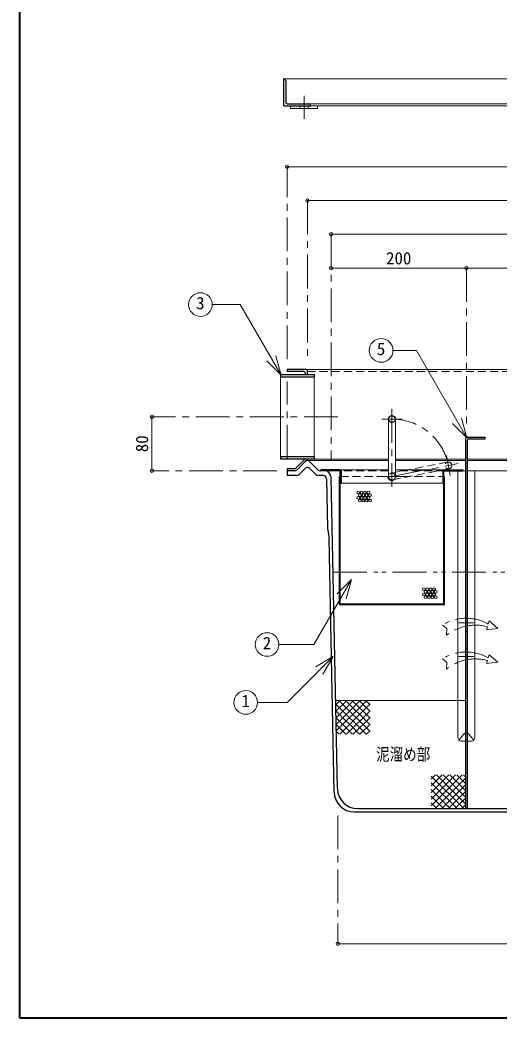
# Model space of a CAD drawing. Units: millimetres at full size, sheet at 1:10; details may follow other scales. Extents: x -2106 to 1944, y -1394 to 1416.
# Drawn here: x -2106 to -1397, y -1394 to 84 of the extents above; entities that cross this region are included whole.
import ezdxf
from ezdxf.enums import TextEntityAlignment as Align

# ---------------------------------------------------------------- set-up
doc = ezdxf.new("R2010")
doc.units = ezdxf.units.MM
doc.header["$LTSCALE"] = 10
doc.header["$PDMODE"] = 32
doc.header["$PDSIZE"] = 5
for name, pattern in [('CHAIN1', [8, 5, -1, 1, -1]), ('DASHED1', [1.8, 1.2, -0.6]), ('DOUBLE_CHAIN1', [8.8, 5, -1, 0.6, -0.6, 0.6, -1])]:
    doc.linetypes.add(name, pattern=pattern)
doc.layers.add('0-0_ﾚｲﾔ1', color=4, linetype='Continuous', lineweight=9)
doc.styles.add('ＭＳ ゴシック', font='')
doc.styles.get('ＭＳ ゴシック').set_extended_font_data('MS Gothic')

msp = doc.modelspace()

# ---------------------------------------------------------------- linework, layer by layer
at = {"layer": '0-0_ﾚｲﾔ1', "color": 1, "lineweight": 40}
for p, q in [((-2105.72, -1393.73), (-2105.72, 1416.27)), ((1944.28, -1393.73), (-2105.72, -1393.73))]:
    msp.add_line(p, q, dxfattribs=at)
at = {"layer": '0-0_ﾚｲﾔ1', "color": 7, "lineweight": 18}
for p, q in [((-775.72, -3.73), (-1715.72, -3.73)), ((-1678.72, -40.73), (-812.72, -40.73)), ((-1675.72, -43.73), (-815.72, -43.73)), ((-1821.45, -337.7), (-1779.93, -337.7)), ((-1719.52, -442.34), (-1779.93, -337.7)), ((-1719.52, -442.34), (-1727.29, -413.36)), ((-1719.52, -442.34), (-1740.73, -421.13)), ((-1720.72, -444.73), (-1720.72, -562.73)), ((-1670.72, -562.73), (-1670.72, -444.73)), ((-1560.72, -507.23), (-1560.72, -592.23)), ((-1550.72, -507.23), (-1550.72, -592.23)), ((-1444.99, -534.75), (-1466.2, -513.53)), ((-1444.99, -534.75), (-1452.75, -505.77)), ((-1615.62, -744.5), (-1671.24, -840.84)), ((-1615.62, -744.5), (-1636.83, -765.71)), ((-1615.62, -744.5), (-1623.38, -773.48)), ((-1722.89, -840.84), (-1671.24, -840.84)), ((-1642.7, -858.71), (-1710.59, -926.59)), ((-1642.7, -858.71), (-1668.68, -873.71)), ((-1642.7, -858.71), (-1657.7, -884.69)), ((-1754.43, -926.59), (-1710.59, -926.59))]:
    msp.add_line(p, q, dxfattribs=at)
at = {"layer": '0-0_ﾚｲﾔ1', "color": 5, "lineweight": 25}
for p, q in [((-1715.72, -43.73), (-1715.72, -3.73)), ((-1712.72, -6.73), (-1712.72, -37.73)), ((-1715.72, -43.73), (-1675.72, -43.73)), ((-1709.72, -40.73), (-1678.72, -40.73)), ((-1720.72, -441.23), (-1670.72, -441.23)), ((-1720.72, -441.23), (-1720.72, -444.73)), ((-1710.72, -433.73), (-1710.72, -436.73)), ((-1682.22, -433.73), (-1710.72, -433.73)), ((-1686.72, -436.73), (-1710.72, -436.73)), ((-1683.72, -441.23), (-1683.72, -439.73)), ((-1680.72, -441.23), (-1680.72, -435.23)), ((-1670.72, -441.23), (-1670.72, -444.73)), ((-1720.72, -444.73), (-1670.72, -444.73)), ((-1446.97, -536.73), (-1446.97, -1083.73)), ((-1444.47, -539.23), (-1444.47, -1083.73)), ((-1443.97, -533.73), (-1417.72, -533.73)), ((-1441.47, -536.23), (-1417.72, -536.23)), ((-1417.72, -536.23), (-1417.72, -533.73)), ((-1720.72, -562.73), (-1670.72, -562.73)), ((-1720.72, -562.73), (-1720.72, -566.23)), ((-1720.72, -566.23), (-1670.72, -566.23)), ((-1685.15, -566.81), (-1697.3, -579.23)), ((-1696.04, -582.23), (-1682.15, -568.04)), ((-1665.4, -582.23), (-1677.15, -570.23)), ((-1670.72, -562.73), (-1670.72, -566.23)), ((-1710.72, -580.73), (-1710.72, -590.73)), ((-1700.87, -580.73), (-1710.72, -580.73)), ((-1699.61, -583.73), (-1710.72, -583.73)), ((-1696.67, -590.73), (-1710.72, -590.73)), ((-1693.1, -589.23), (-1684.29, -580.24)), ((-1668.35, -589.23), (-1677.15, -580.24)), ((-1657.48, -590.73), (-1664.77, -590.73)), ((-1632.97, -583.73), (-1661.83, -583.73)), ((-1660.72, -582.23), (-1660.72, -583.73)), ((-1632.22, -582.23), (-1660.72, -582.23)), ((-1632.22, -780.73), (-1632.22, -584.48)), ((-1630.72, -583.73), (-1630.72, -602.23)), ((-1480.72, -583.73), (-1480.72, -602.23)), ((-1479.22, -582.23), (-1450.72, -582.23)), ((-1479.22, -780.73), (-1479.22, -584.48)), ((-1478.47, -583.73), (-1450.72, -583.73)), ((-1450.72, -582.23), (-1450.72, -583.73)), ((-1652.48, -595.63), (-1651.02, -668.73)), ((-1636.31, -1054.33), (-1645.52, -593.53)), ((-1632.22, -592.23), (-1633.22, -592.23)), ((-1633.22, -781.23), (-1633.22, -592.23)), ((-1630.72, -602.23), (-1632.22, -602.23)), ((-1480.72, -602.23), (-1479.22, -602.23)), ((-1479.22, -592.23), (-1478.22, -592.23)), ((-1478.22, -781.23), (-1478.22, -592.23)), ((-1651.02, -668.73), (-1648.72, -683.73)), ((-1641.21, -1059.33), (-1648.72, -683.73)), ((-1479.22, -782.23), (-1632.22, -782.23)), ((-1479.72, -781.23), (-1631.72, -781.23)), ((-1611.22, -1088.73), (-880.23, -1088.73)), ((-1606.31, -1083.73), (-885.13, -1083.73))]:
    msp.add_line(p, q, dxfattribs=at)
at = {"layer": '0-0_ﾚｲﾔ1', "linetype": 'CHAIN1'}
for p, q in [((-1685.72, -62.73), (-1685.72, -28.73)), ((-1710.72, -418.73), (-1710.72, -133.73)), ((-1680.72, -183.73), (-1680.72, -420.23)), ((-1645.72, -233.73), (-1645.72, -568.73)), ((-1445.72, -283.73), (-1445.72, -518.73)), ((-1710.72, -565.73), (-1710.72, -451.73)), ((-1555.72, -492.23), (-1555.72, -607.23)), ((-1635.72, -503.73), (-1910.72, -503.73)), ((-1540.72, -507.23), (-1570.72, -507.23)), ((-1469.43, -590.46), (-1475.24, -561.02)), ((-1555.72, -592.23), (-1457.62, -572.83)), ((-1725.72, -583.73), (-1910.72, -583.73)), ((-1540.72, -592.23), (-1570.72, -592.23)), ((-1434.47, -808.73), (-1456.97, -808.73)), ((-1434.47, -858.73), (-1456.97, -858.73)), ((-1635.72, -1093.73), (-1635.72, -1283.73))]:
    msp.add_line(p, q, dxfattribs=at)
at = {"layer": '0-0_ﾚｲﾔ1'}
for p, q in [((-1705.72, -47.73), (-1705.72, -43.73)), ((-1665.72, -47.73), (-1665.72, -43.73)), ((-1705.72, -47.73), (-1665.72, -47.73)), ((-1710.72, -133.73), (-780.72, -133.73)), ((-810.72, -183.73), (-1680.72, -183.73)), ((-1645.72, -233.73), (-845.72, -233.73)), ((-1445.72, -283.73), (-1645.72, -283.73)), ((-1245.72, -283.73), (-1445.72, -283.73)), ((-1682.22, -433.73), (-809.22, -433.73)), ((-1910.72, -583.73), (-1910.72, -503.73)), ((-1681.09, -566.43), (-1560.72, -566.43)), ((-1680.72, -568.73), (-1560.72, -568.73)), ((-1550.72, -566.43), (-1446.97, -566.43)), ((-1550.72, -568.73), (-1446.97, -568.73)), ((-1444.47, -566.43), (-1261.97, -566.43)), ((-1444.47, -568.73), (-1261.97, -568.73)), ((-1560.72, -582.23), (-1632.22, -582.23)), ((-1479.22, -582.23), (-1550.72, -582.23)), ((-1458.31, -583.73), (-1458.31, -978.73)), ((-1450.72, -583.73), (-1446.97, -583.73)), ((-1444.47, -583.73), (-1261.97, -583.73)), ((-1433.13, -583.73), (-1433.13, -978.73)), ((-1480.72, -602.23), (-1630.72, -602.23)), ((-1446.97, -923.73), (-1638.92, -923.73)), ((-1638.82, -928.94), (-1594.03, -973.73)), ((-1638.79, -930.02), (-1632.5, -923.73)), ((-1638.6, -939.73), (-1622.6, -923.73)), ((-1638.41, -949.43), (-1612.7, -923.73)), ((-1638.21, -959.14), (-1602.8, -923.73)), ((-1638.02, -968.84), (-1592.9, -923.73)), ((-1634.13, -923.73), (-1588.15, -969.71)), ((-1633, -973.73), (-1588.15, -928.88)), ((-1624.23, -923.73), (-1588.15, -959.81)), ((-1614.33, -923.73), (-1588.15, -949.91)), ((-1604.43, -923.73), (-1588.15, -940.01)), ((-1594.53, -923.73), (-1588.15, -930.11)), ((-1638.61, -939.04), (-1603.93, -973.73)), ((-1623.1, -973.73), (-1588.15, -938.78)), ((-1638.41, -949.15), (-1613.83, -973.73)), ((-1638.21, -959.25), (-1623.73, -973.73)), ((-1613.2, -973.73), (-1588.15, -948.68)), ((-1603.3, -973.73), (-1588.15, -958.57)), ((-1638.01, -969.35), (-1633.63, -973.73)), ((-1593.41, -973.73), (-1588.15, -968.47)), ((-1456.84, -982.26), (-1449.56, -973.53)), ((-1434.6, -982.26), (-1441.88, -973.53)), ((-1453.31, -983.73), (-1446.97, -983.73)), ((-1438.13, -983.73), (-1444.47, -983.73)), ((-1497.72, -1079.63), (-1451.82, -1033.73)), ((-1497.72, -1069.73), (-1461.72, -1033.73)), ((-1497.72, -1059.83), (-1471.62, -1033.73)), ((-1497.72, -1049.93), (-1481.52, -1033.73)), ((-1497.72, -1040.03), (-1491.42, -1033.73)), ((-1489.74, -1033.73), (-1446.97, -1076.5)), ((-1479.84, -1033.73), (-1446.97, -1066.6)), ((-1469.94, -1033.73), (-1446.97, -1056.7)), ((-1460.04, -1033.73), (-1446.97, -1046.8)), ((-1450.14, -1033.73), (-1446.97, -1036.9)), ((-1497.72, -1035.65), (-1449.64, -1083.73)), ((-1497.72, -1045.55), (-1459.54, -1083.73)), ((-1491.92, -1083.73), (-1446.97, -1038.78)), ((-1482.02, -1083.73), (-1446.97, -1048.68)), ((-1497.72, -1055.45), (-1469.44, -1083.73)), ((-1472.12, -1083.73), (-1446.97, -1058.58)), ((-1497.72, -1065.34), (-1479.34, -1083.73)), ((-1497.72, -1075.24), (-1489.24, -1083.73)), ((-1462.22, -1083.73), (-1446.97, -1068.48)), ((-1452.32, -1083.73), (-1446.97, -1078.38)), ((-1635.72, -1283.73), (-855.72, -1283.73))]:
    msp.add_line(p, q, dxfattribs=at)
at = {"layer": '0-0_ﾚｲﾔ1', "linetype": 'DASHED1'}
for p, q in [((-1691.72, -47.73), (-1691.72, -43.73)), ((-1679.72, -47.73), (-1679.72, -43.73)), ((-804.72, -436.73), (-1686.72, -436.73)), ((-1556.69, -587.32), (-1473.3, -570.83)), ((-1560.72, -583.73), (-1632.97, -583.73)), ((-1554.75, -597.13), (-1471.36, -580.65)), ((-1478.47, -583.73), (-1550.72, -583.73)), ((-1632.22, -592.23), (-1570.72, -592.23)), ((-1540.72, -592.23), (-1479.22, -592.23)), ((-1444.47, -983.73), (-1446.97, -983.73))]:
    msp.add_line(p, q, dxfattribs=at)
at = {"layer": '0-0_ﾚｲﾔ1', "linetype": 'DOUBLE_CHAIN1'}
for p, q in [((-1642.72, -733.73), (-1025.72, -733.73)), ((-1411.86, -805.96), (-1413.36, -810.58)), ((-1399.43, -817.06), (-1411.86, -805.96)), ((-1414.61, -814.48), (-1416.08, -819.03)), ((-1399.43, -817.06), (-1416.08, -819.03)), ((-1411.86, -855.96), (-1413.36, -860.58)), ((-1399.43, -867.06), (-1411.86, -855.96)), ((-1480.92, -862.03), (-1474.63, -867.25)), ((-1474.63, -867.25), (-1475.12, -877.19)), ((-1414.61, -864.48), (-1416.08, -869.03)), ((-1399.43, -867.06), (-1416.08, -869.03))]:
    msp.add_line(p, q, dxfattribs=at)
at = {"layer": '0-0_ﾚｲﾔ1', "color": 7, "linetype": 'DASHED1', "lineweight": 18}
for p, q in [((-1444.47, -796.23), (-1446.97, -796.23)), ((-1444.47, -821.23), (-1446.97, -821.23)), ((-1444.47, -846.23), (-1446.97, -846.23)), ((-1444.47, -871.23), (-1446.97, -871.23))]:
    msp.add_line(p, q, dxfattribs=at)
at = {"layer": '0-0_ﾚｲﾔ1', "color": 7, "lineweight": 18}
msp.add_lwpolyline([(-1444.99, -534.75), (-1519.57, -405.56), (-1554.25, -405.56)], dxfattribs=at)
at = {"layer": '0-0_ﾚｲﾔ1', "linetype": 'DOUBLE_CHAIN1'}
msp.add_lwpolyline([(-1480.92, -812.03), (-1474.63, -817.25), (-1475.12, -827.19)], dxfattribs=at)
at = {"layer": '0-0_ﾚｲﾔ1', "color": 7, "lineweight": 18}
for centre in [(-1838.95, -337.7), (-1571.75, -405.56), (-1740.39, -840.84), (-1771.93, -926.59)]:
    msp.add_circle(centre, 17.5, dxfattribs=at)
at = {"layer": '0-0_ﾚｲﾔ1', "color": 5, "lineweight": 25}
msp.add_circle((-1555.72, -507.23), 5, dxfattribs=at)
at = {"layer": '0-0_ﾚｲﾔ1', "linetype": 'DASHED1'}
msp.add_circle((-1472.33, -575.74), 5, dxfattribs=at)
at = {"layer": '0-0_ﾚｲﾔ1'}
for centre in [(-1605.56, -615.91), (-1603.06, -619.91), (-1600.56, -615.91), (-1598.06, -619.91), (-1595.56, -615.91), (-1593.06, -619.91), (-1590.56, -615.91), (-1588.06, -619.91), (-1605.56, -623.91), (-1603.06, -627.91), (-1600.56, -623.91), (-1598.06, -627.91), (-1595.56, -623.91), (-1593.06, -627.91), (-1590.56, -623.91), (-1588.06, -627.91), (-1508.51, -758.9), (-1508.51, -766.9), (-1506.01, -762.9), (-1503.51, -758.9), (-1503.51, -766.9), (-1501.01, -762.9), (-1498.51, -758.9), (-1498.51, -766.9), (-1496.01, -762.9), (-1493.51, -758.9), (-1493.51, -766.9), (-1491.01, -762.9), (-1506.01, -770.9), (-1501.01, -770.9), (-1496.01, -770.9), (-1491.01, -770.9)]:
    msp.add_circle(centre, 2, dxfattribs=at)
at = {"layer": '0-0_ﾚｲﾔ1', "color": 5, "lineweight": 25}
for centre, radius, start, end in [((-1715.72, -6.73), 3, 0, 90), ((-1709.72, -37.73), 3, 180, 270), ((-1678.72, -43.73), 3, 0, 90), ((-1686.72, -439.73), 3, 0, 90), ((-1682.22, -435.23), 1.5, 0, 90), ((-1443.97, -536.73), 3, 90, 180), ((-1441.47, -539.23), 3, 90, 180), ((-1688.72, -563.32), 5, 315.6053, 324.39066), ((-1680.72, -573.73), 5, 44.3947, 135.6053), ((-1685.72, -564.54), 5, 315.6053, 340.27948), ((-1700.87, -575.73), 5, 270, 315.6053), ((-1699.61, -578.73), 5, 270, 315.6053), ((-1696.67, -585.73), 5, 270, 315.6053), ((-1680.72, -583.73), 5, 44.3947, 135.6053), ((-1664.77, -585.73), 5, 224.3947, 270), ((-1661.83, -578.73), 5, 224.3947, 270), ((-1657.48, -595.73), 5, 1.14576, 90), ((-1655.52, -593.73), 10, 1.14576, 90), ((-1632.97, -584.48), 0.75, 0, 90), ((-1632.22, -583.73), 1.5, 0, 90), ((-1479.22, -583.73), 1.5, 90, 180), ((-1478.47, -584.48), 0.75, 90, 180), ((-1632.22, -781.23), 1, 180, 270), ((-1631.72, -780.73), 0.5, 180, 270), ((-1479.72, -780.73), 0.5, 270, 0), ((-1479.22, -781.23), 1, 270, 0), ((-1611.22, -1058.73), 30, 181.14576, 270), ((-1606.31, -1053.73), 30, 181.14576, 270)]:
    msp.add_arc(centre, radius, start, end, dxfattribs=at)
at = {"layer": '0-0_ﾚｲﾔ1', "linetype": 'CHAIN1'}
msp.add_arc((-1555.72, -592.23), 85, 11.18445, 90, dxfattribs=at)
at = {"layer": '0-0_ﾚｲﾔ1', "linetype": 'DASHED1'}
for centre, radius, start, end in [((-1555.72, -592.23), 5, 0, 180), ((-1555.72, -592.23), 6, 180, 0), ((-1445.72, -976.73), 5, 75.52249, 107.4576)]:
    msp.add_arc(centre, radius, start, end, dxfattribs=at)
at = {"layer": '0-0_ﾚｲﾔ1', "color": 7, "lineweight": 18}
msp.add_arc((-1555.72, -592.23), 5, 180, 0, dxfattribs=at)
at = {"layer": '0-0_ﾚｲﾔ1', "linetype": 'DOUBLE_CHAIN1'}
for centre, radius, start, end in [((-1445.92, -867.7), 65.75, 60.31054, 122.15744), ((-1432.08, -881.69), 69.45, 75.43215, 128.29573), ((-1445.92, -917.7), 65.75, 60.31054, 122.15744), ((-1432.08, -931.69), 69.45, 75.43215, 128.29573)]:
    msp.add_arc(centre, radius, start, end, dxfattribs=at)
at = {"layer": '0-0_ﾚｲﾔ1'}
for centre, start, end in [((-1445.72, -976.73), 107.4576, 140.18383), ((-1445.72, -976.73), 39.81617, 72.5424), ((-1453.31, -978.73), 180, 270), ((-1438.13, -978.73), 270, 0)]:
    msp.add_arc(centre, 5, start, end, dxfattribs=at)
at = {"layer": '0-0_ﾚｲﾔ1', "color": 1}
for p in [(-1710.72, -133.73), (-1680.72, -183.73), (-1645.72, -233.73), (-1645.72, -283.73), (-1445.72, -283.73), (-1910.72, -503.73), (-1910.72, -583.73), (-1635.72, -1283.73)]:
    msp.add_point(p, dxfattribs=at)

# ---------------------------------------------------------------- texts
at = {"layer": '0-0_ﾚｲﾔ1', "color": 7, "style": 'ＭＳ ゴシック'}
for s, p in [('200', (-1564.47, -283.73)), ('3', (-1845.2, -350.2)), ('5', (-1578, -418.06)), ('2', (-1746.64, -853.34)), ('1', (-1778.18, -939.09))]:
    msp.add_text(s, height=18.33, dxfattribs=at).set_placement(p, align=Align.BOTTOM_LEFT)
msp.add_text('80', height=18.33, rotation=90, dxfattribs=at).set_placement((-1910.72, -556.23), align=Align.BOTTOM_LEFT)
at = {"layer": '0-0_ﾚｲﾔ1', "color": 7, "style": 'ＭＳ ゴシック', "width": 0.8}
msp.add_text('泥溜め部', height=18.33, dxfattribs=at).set_placement((-1579.14, -1018), align=Align.BOTTOM_LEFT)

doc.saveas('drawing.dxf')
